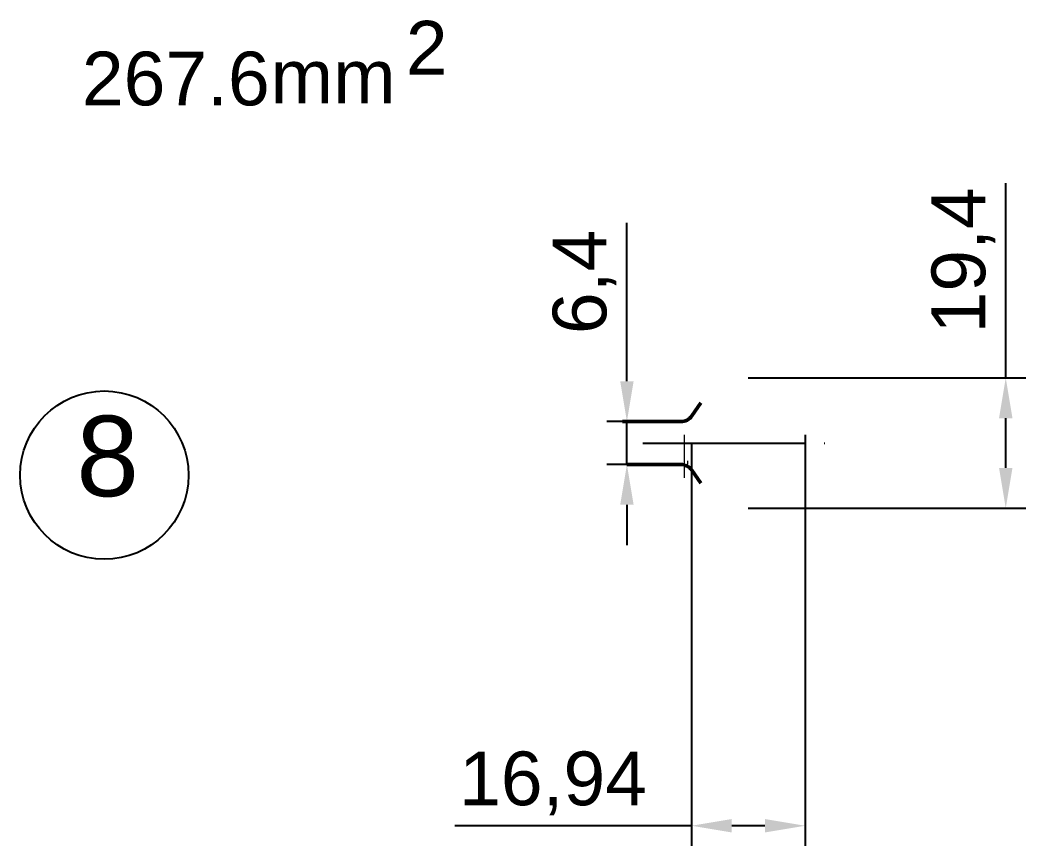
# Model space of a CAD drawing. Header units: millimetres. Extents: x 6647 to 33601, y -1887 to 8501.
# Drawn here: x 31577.4 to 31727.1, y 5402.7 to 5525.7 of the extents above; entities that cross this region are included whole.
import ezdxf

# ---------------------------------------------------------------- set-up
doc = ezdxf.new("R2010")
doc.units = ezdxf.units.MM
doc.linetypes.add('ACAD_ISO04W100', pattern=[30, 24, -3, 0, -3])
for name, color, linetype, lineweight in [('контурная', 7, 'Continuous', 50), ('осевые', 4, 'ACAD_ISO04W100', 25), ('тонкая', 7, 'Continuous', 25), ('тонкий', 7, 'Continuous', 20)]:
    doc.layers.add(name, color=color, linetype=linetype, lineweight=lineweight)
doc.styles.add('s1v4', font='ARIAL.TTF', dxfattribs={"height": 4})
doc.styles.get("Standard").update_dxf_attribs({"font": 'ARIAL.TTF'})
doc.dimstyles.new('s2v4', dxfattribs={"dimtxt": 8, "dimasz": 6, "dimexe": 3, "dimexo": 0, "dimgap": 1.5, "dimtad": 1, "dimtxsty": 'Standard', "dimcen": 2.5, "dimadec": 0, "dimazin": 0, "dimtfac": 1, "dimtmove": 0, "dimatfit": 3, "dimfxl": 1, "dimarcsym": 0})
doc.dimstyles.new('s2v4$0', dxfattribs={"dimtxt": 8, "dimasz": 6, "dimexe": 3, "dimexo": 0, "dimgap": 1.5, "dimtad": 1, "dimtxsty": 'Standard', "dimcen": 2.5, "dimadec": 0, "dimazin": 0, "dimtfac": 1, "dimtmove": 0, "dimatfit": 3, "dimfxl": 1, "dimarcsym": 0})

# ---------------------------------------------------------------- blocks, each defined once
blk = doc.blocks.new('*D118')
at = {"layer": 'Defpoints', "color": 0, "transparency": 16777216}
for p in [(31685.77, 5472.38), (31724.12, 5472.38), (31685.77, 5452.98)]:
    blk.add_point(p, dxfattribs=at)
at = {"layer": 'тонкий', "color": 0, "lineweight": -2, "transparency": 16777216}
for p, q in [((31724.12, 5472.38), (31724.12, 5501.37)), ((31685.77, 5472.38), (31727.12, 5472.38)), ((31724.12, 5458.98), (31724.12, 5466.38)), ((31685.77, 5452.98), (31727.12, 5452.98))]:
    blk.add_line(p, q, dxfattribs=at)
at = {"layer": 'тонкий', "color": 0, "transparency": 16777216}
for points in [[(31723.12, 5466.38), (31725.12, 5466.38), (31724.12, 5472.38)], [(31723.12, 5458.98), (31725.12, 5458.98), (31724.12, 5452.98)]]:
    blk.add_solid(points, dxfattribs=at)
at = {"layer": 'тонкий', "color": 0, "transparency": 16777216, "insert": (31717.81, 5489.88), "char_height": 8, "attachment_point": 5, "rotation": 90}
blk.add_mtext('19,4', dxfattribs=at)
blk = doc.blocks.new('*D218')
at = {"layer": 'Defpoints', "color": 0, "transparency": 16777216}
for p in [(31694.27, 5463.88), (31677.33, 5462.51), (31677.33, 5405.68)]:
    blk.add_point(p, dxfattribs=at)
at = {"layer": 'тонкий', "color": 0, "lineweight": -2, "transparency": 16777216}
for p, q in [((31694.27, 5463.88), (31694.27, 5402.68)), ((31677.33, 5462.51), (31677.33, 5402.68)), ((31677.33, 5405.68), (31642.12, 5405.68)), ((31688.27, 5405.68), (31683.33, 5405.68))]:
    blk.add_line(p, q, dxfattribs=at)
at = {"layer": 'тонкий', "color": 0, "transparency": 16777216}
for points in [[(31683.33, 5406.68), (31683.33, 5404.68), (31677.33, 5405.68)], [(31688.27, 5406.68), (31688.27, 5404.68), (31694.27, 5405.68)]]:
    blk.add_solid(points, dxfattribs=at)
at = {"layer": 'тонкий', "color": 0, "transparency": 16777216, "insert": (31656.72, 5411.99), "char_height": 8, "attachment_point": 5}
blk.add_mtext('16,94', dxfattribs=at)
blk = doc.blocks.new('*D219')
at = {"layer": 'Defpoints', "color": 0, "transparency": 16777216}
for p in [(31667.72, 5465.88), (31667.72, 5465.88), (31667.72, 5459.48)]:
    blk.add_point(p, dxfattribs=at)
at = {"layer": 'тонкий', "color": 0, "lineweight": -2, "transparency": 16777216}
for p, q in [((31667.72, 5471.88), (31667.72, 5495.46)), ((31667.72, 5465.88), (31664.72, 5465.88)), ((31667.72, 5459.48), (31667.72, 5465.88)), ((31667.72, 5459.48), (31664.72, 5459.48)), ((31667.72, 5453.48), (31667.72, 5447.48))]:
    blk.add_line(p, q, dxfattribs=at)
at = {"layer": 'тонкий', "color": 0, "transparency": 16777216}
for points in [[(31666.72, 5471.88), (31668.72, 5471.88), (31667.72, 5465.88)], [(31666.72, 5453.48), (31668.72, 5453.48), (31667.72, 5459.48)]]:
    blk.add_solid(points, dxfattribs=at)
at = {"layer": 'тонкий', "color": 0, "transparency": 16777216, "insert": (31661.41, 5486.67), "char_height": 8, "attachment_point": 5, "rotation": 90}
blk.add_mtext('6,4', dxfattribs=at)

msp = doc.modelspace()

# ---------------------------------------------------------------- linework, layer by layer
at = {"layer": 'контурная'}
for p, q in [((31677.3881, 5466.7326), (31678.7307, 5468.6501)), ((31667.0753, 5465.8798), (31675.7498, 5465.8798)), ((31667.7192, 5459.4798), (31675.7498, 5459.4798)), ((31678.7307, 5456.7094), (31677.3881, 5458.6269))]:
    msp.add_line(p, q, dxfattribs=at)
for centre, start, end in [((31675.7498, 5467.8798), 270, 325), ((31675.7498, 5457.4798), 35, 90)]:
    msp.add_arc(centre, 2, start, end, dxfattribs=at)
at = {"layer": 'осевые'}
msp.add_line((31670.1075, 5462.6798), (31699.1749, 5462.6798), dxfattribs=at)
at = {"layer": 'тонкая'}
msp.add_circle((31589.9171, 5457.898), 12.5323, dxfattribs=at)
at = {"layer": 'тонкий'}
for p, q in [((31676.2659, 5463.8798), (31676.2659, 5457.4744)), ((31676.7909, 5459.4798), (31676.7909, 5460.006))]:
    msp.add_line(p, q, dxfattribs=at)

# ---------------------------------------------------------------- texts
at = {"layer": 'тонкая', "style": 's1v4'}
for s, p in [('2', (31634.8121, 5517.5435)), ('267.6', (31586.5818, 5512.9625)), ('mm', (31614.6721, 5513.2544))]:
    msp.add_text(s, height=8, dxfattribs=at).set_placement(p)
at = {"layer": 'тонкий', "style": 's1v4'}
msp.add_text('8', height=12, dxfattribs=at).set_placement((31585.7541, 5454.7476))

# ---------------------------------------------------------------- dimensions: what is measured, and where the dimension line sits
at = {"layer": 'тонкий'}
dim = msp.add_linear_dim(base=(31724.1177, 5472.3798), p1=(31685.7659, 5452.9798), p2=(31685.7659, 5472.3798), angle=90, dimstyle='s2v4', dxfattribs=at)
dim.commit()
dim.dimension.update_dxf_attribs({"geometry": '*D118', "text_midpoint": (31724.1177, 5489.877), "dimtype": 160})
dim = msp.add_linear_dim(base=(31667.7192, 5465.8798), p1=(31667.7192, 5459.4798), p2=(31667.7192, 5465.8798), angle=90, dimstyle='s2v4$0', dxfattribs=at)
dim.commit()
dim.dimension.update_dxf_attribs({"geometry": '*D219', "text_midpoint": (31661.4116, 5486.6676)})
dim = msp.add_linear_dim(base=(31677.3291, 5405.6817), p1=(31694.2659, 5463.8798), p2=(31677.3291, 5462.5139), dimstyle='s2v4$0', dxfattribs=at)
dim.commit()
dim.dimension.update_dxf_attribs({"geometry": '*D218', "text_midpoint": (31656.724, 5411.9893)})

doc.saveas('drawing.dxf')
